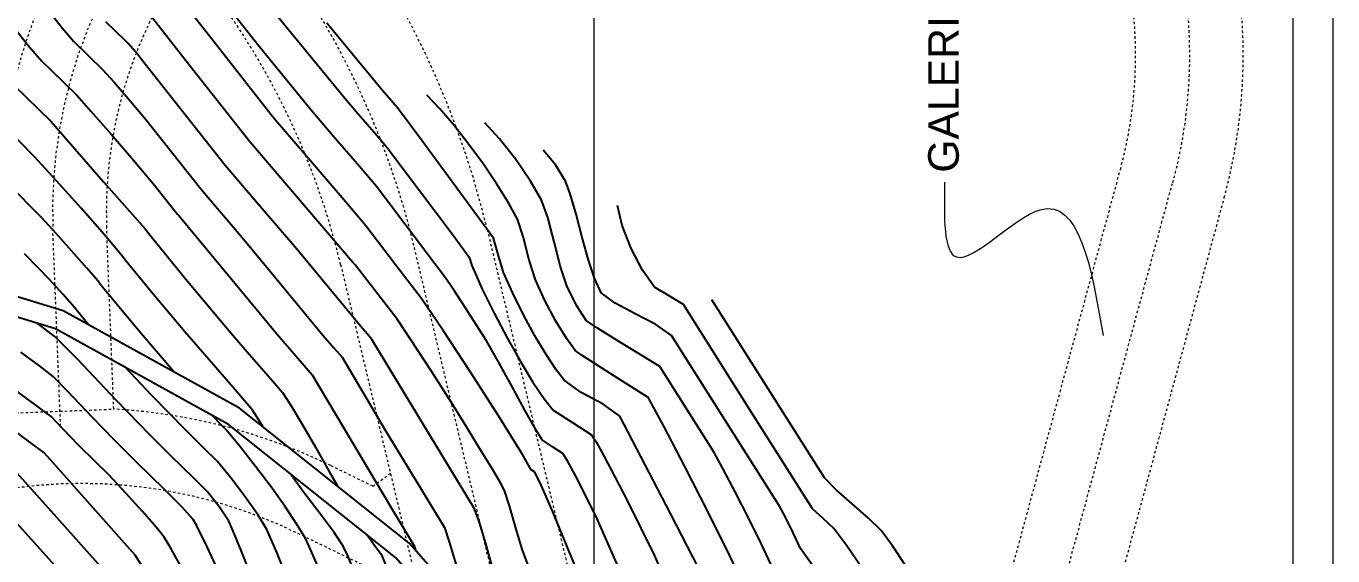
# Model space of a CAD drawing. Extents: x 62344 to 62624, y 108620 to 109406.
# Drawn here: x 62570.3 to 62623.7, y 108859.6 to 108881.3 of the extents above; entities that cross this region are included whole.
import ezdxf

# ---------------------------------------------------------------- set-up
doc = ezdxf.new("R2010")
doc.units = 0
doc.header["$LTSCALE"] = 0.039369
doc.header["$MEASUREMENT"] = 0
for name, pattern in [('NASCOSTA', [9.525, 6.35, -3.175]), ('TRATTEGGIATA', [0.75, 0.5, -0.25]), ('TRATTOPUNTO2', [0.5, 0.25, -0.125, 0, -0.125])]:
    doc.linetypes.add(name, pattern=pattern)
doc.layers.add('0__No_Plot', color=5, linetype='Continuous', plot=False)
for name, color, linetype in [('coordinate', 2, 'Continuous'), ('curve livello 1m', 2, 'Continuous'), ('curve livello 5m', 7, 'Continuous'), ('LIN010TR', 2, 'NASCOSTA'), ('LIN018CO', 6, 'Continuous'), ('LIN025CO', 7, 'Continuous'), ('Strade', 7, 'Continuous')]:
    doc.layers.add(name, color=color, linetype=linetype)
doc.styles.add('ARIAL', font='arial.ttf')

msp = doc.modelspace()

# ---------------------------------------------------------------- linework, layer by layer
at = {"layer": '0__No_Plot', "linetype": 'Continuous', "lineweight": 0}
msp.add_xline((62622.07823, 109285.13341, 324), (0, -1), dxfattribs=at)
at = {"layer": 'coordinate', "linetype": 'Continuous', "lineweight": 0}
msp.add_line((62593.49999, 108911.77057), (62593.49999, 108767.81839), dxfattribs=at)
at = {"layer": 'curve livello 1m', "flags": 128}
for points in [[(62579.33472, 108883.19185), (62583.3922, 108878.22777), (62583.3922, 108878.22777), (62583.95458, 108877.56759), (62584.61198, 108876.803), (62585.0409, 108876.2959), (62585.0409, 108876.2959), (62587.70684, 108872.7604), (62588.40832, 108871.80092), (62588.50835, 108871.46236), (62588.94094, 108870.49596), (62589.43645, 108869.48355), (62589.96576, 108868.47692), (62590.49973, 108867.52781), (62591.00924, 108866.68801), (62591.46516, 108866.00929), (62591.83838, 108865.54341), (62592.62505, 108865.03778), (62593.40027, 108864.53607), (62593.59095, 108864.24335), (62593.92488, 108863.6461), (62594.36626, 108862.81308), (62594.87932, 108861.81301), (62595.42824, 108860.71465), (62595.97725, 108859.58673), (62596.71666, 108857.90601)], [(62593.32682, 108857.74731), (62591.8248, 108861.37861), (62591.8248, 108861.37861), (62591.50791, 108862.10871), (62591.28836, 108862.59797), (62591.28836, 108862.59797), (62591.07126, 108863.01494), (62590.93968, 108863.0998), (62590.58514, 108863.72997), (62589.60538, 108865.30953), (62588.45839, 108867.10017), (62587.33847, 108868.80248), (62586.43992, 108870.11707), (62585.38879, 108871.48038), (62584.18184, 108873.08101), (62583.21745, 108874.22121), (62581.73931, 108875.94035), (62580.47481, 108877.42473), (62580.30196, 108877.63621), (62577.84526, 108880.76883), (62576.0267, 108883.07379)], [(62595.88124, 108855.98148), (62593.63281, 108861.09235), (62593.18517, 108862.00588), (62592.75945, 108862.84143), (62592.42116, 108863.47323), (62592.23577, 108863.77551), (62592.23577, 108863.77551), (62591.8155, 108864.04749), (62591.38903, 108864.32161), (62591.38903, 108864.32161), (62591.13818, 108864.7236), (62590.67912, 108865.54756), (62590.11735, 108866.57604), (62589.55835, 108867.59157), (62589.10761, 108868.3767), (62589.10761, 108868.3767), (62588.70966, 108869.01827), (62588.24379, 108869.74558), (62587.78891, 108870.43701), (62587.42394, 108870.97096), (62586.99701, 108871.52469), (62584.61137, 108874.68845), (62583.91472, 108875.5121), (62582.84695, 108876.75397), (62581.93351, 108877.82625), (62579.81834, 108880.41403), (62578.22637, 108882.444)], [(62571.215, 108881.87128), (62571.76533, 108881.17736), (62572.2389, 108880.62132), (62572.2389, 108880.62132), (62572.82542, 108880.05441), (62573.41531, 108879.47884), (62573.88454, 108878.95546), (62574.54553, 108878.19091), (62575.19998, 108877.41455), (62575.19998, 108877.41455), (62575.65907, 108876.83677), (62577.42811, 108874.59076), (62578.11642, 108873.78671), (62578.92161, 108872.84867), (62578.92161, 108872.84867), (62580.25554, 108871.23726), (62582.42743, 108868.61448), (62582.87637, 108868.09691), (62583.20897, 108867.71096), (62584.96294, 108864.75663), (62587.39281, 108860.74587), (62587.59101, 108860.15305), (62587.9154, 108859.06003)], [(62569.76912, 108881.2184), (62570.39258, 108880.44074), (62570.93292, 108879.81216), (62570.93292, 108879.81216), (62571.31049, 108879.44721), (62572.3616, 108878.42163), (62572.94285, 108877.77844), (62573.76598, 108876.83605), (62574.68193, 108875.76687), (62575.54165, 108874.74334), (62575.54165, 108874.74334), (62576.35967, 108873.71381), (62576.42609, 108873.62949), (62576.48215, 108873.56409), (62576.53223, 108873.5036), (62580.54472, 108868.65811), (62581.06197, 108868.0597), (62581.66242, 108867.37114), (62581.9886, 108866.98888), (62585.22899, 108861.53087), (62586.16263, 108859.98979), (62586.22894, 108859.77959)], [(62589.37105, 108859.05247), (62589.07942, 108860.08486), (62588.82246, 108860.94326), (62588.62299, 108861.50195), (62588.62299, 108861.50195), (62584.69688, 108867.9824), (62584.42935, 108868.43303), (62584.31013, 108868.57085), (62583.97885, 108868.97092), (62581.36107, 108872.13326), (62579.78091, 108873.97411), (62578.43013, 108875.55202), (62574.95846, 108879.95973), (62574.85832, 108880.08577), (62574.46903, 108880.53605), (62574.34035, 108880.6616), (62573.54488, 108881.43047)], [(62597.78184, 108859.09631), (62596.63995, 108861.31107), (62594.56478, 108865.29664), (62593.87802, 108865.78691), (62592.98932, 108866.26986), (62592.28773, 108866.76521), (62592.28773, 108866.76521), (62591.95719, 108867.18606), (62591.5478, 108867.81372), (62591.09398, 108868.58704), (62590.63013, 108869.44483), (62590.19067, 108870.32594), (62589.81002, 108871.1692), (62589.81002, 108871.1692), (62589.59665, 108871.90305), (62589.39347, 108872.57912), (62586.47222, 108876.57479), (62585.47043, 108877.90334), (62584.85089, 108878.62929), (62582.58898, 108881.37423)], [(62569.79556, 108878.84001), (62571.30789, 108877.36442), (62573.45456, 108874.88141), (62575.15666, 108872.96168), (62575.40023, 108872.64067), (62576.81963, 108870.90512), (62578.66201, 108868.70173), (62579.41653, 108867.82882), (62580.29243, 108866.82441), (62580.76823, 108866.2668), (62581.12761, 108865.71767), (62581.59088, 108864.94321), (62582.12239, 108864.02242), (62582.68651, 108863.03428), (62583.04172, 108862.4161)], [(62600.73766, 108859.24243), (62600.35371, 108860.06613), (62600.35371, 108860.06613), (62599.83296, 108861.11227), (62599.27741, 108862.20183), (62598.77752, 108863.15936), (62598.42375, 108863.80938), (62598.42375, 108863.80938), (62597.08504, 108865.92775), (62596.19774, 108867.33353), (62595.52709, 108867.74092), (62594.58809, 108868.30483), (62594.58809, 108868.30483), (62593.64959, 108868.89962), (62593.18644, 108869.20881), (62593.18644, 108869.20881), (62592.81398, 108869.77724), (62592.41337, 108870.58289), (62592.41337, 108870.58289), (62592.14251, 108871.40674), (62591.87572, 108872.432), (62591.61536, 108873.42087), (62591.36376, 108874.13553), (62590.91664, 108874.90946), (62590.30944, 108875.79411), (62589.65067, 108876.64106), (62589.04883, 108877.30188)], [(62576.34102, 108867.10234), (62574.8966, 108868.78899), (62574.8966, 108868.78899), (62574.02109, 108869.83605), (62573.34658, 108870.66079), (62573.23084, 108870.81334), (62572.77086, 108871.35592), (62572.16303, 108872.0494), (62571.51498, 108872.77238), (62570.93437, 108873.40343), (62568.15644, 108876.20165)], [(62603.85611, 108857.1958), (62601.95227, 108859.87825), (62601.63964, 108860.55104), (62601.33213, 108861.16123), (62601.08823, 108861.62052), (62598.43704, 108865.81574), (62596.67984, 108868.59975), (62596.04017, 108869.04682), (62595.19715, 108869.48277), (62594.37477, 108869.91211), (62593.79699, 108870.33931), (62593.52184, 108870.9437), (62593.28624, 108871.67785), (62593.02934, 108872.60513), (62592.77295, 108873.56235), (62592.53887, 108874.38629), (62592.34891, 108874.91373), (62591.92744, 108875.57676), (62591.42351, 108876.17949)], [(62604.45088, 108859.09785), (62603.84971, 108859.99534), (62603.31363, 108860.69665), (62602.87062, 108861.10601), (62602.44324, 108861.50376), (62599.78905, 108865.70374), (62597.16194, 108869.86597), (62596.55399, 108870.22804), (62595.97988, 108870.57925), (62595.49135, 108871.26779), (62595.0283, 108872.1567), (62594.66185, 108873.08981), (62594.4631, 108873.91093)], [(62572.84878, 108869.03008), (62572.62182, 108869.30151), (62572.31976, 108869.67085), (62572.26793, 108869.73916), (62571.78974, 108870.2927), (62571.23952, 108870.89906), (62570.78504, 108871.37025), (62570.22142, 108871.93799)], [(62619.15509, 108849.54685), (62618.64946, 108849.88323), (62613.96899, 108852.84945), (62613.41767, 108853.20285), (62613.05402, 108853.4859), (62612.36175, 108853.96659), (62611.47723, 108854.55539), (62610.50061, 108855.19458), (62609.532, 108855.82646), (62608.67153, 108856.39331), (62608.01934, 108856.83742), (62607.67555, 108857.10109), (62607.27259, 108857.60374), (62606.778, 108858.34641), (62606.24197, 108859.18924), (62605.71468, 108859.99241), (62605.24631, 108860.61607), (62604.72923, 108861.12739), (62604.06497, 108861.70768), (62603.41112, 108862.28023), (62602.9253, 108862.76835), (62601.14105, 108865.59173), (62598.32772, 108870.04901)], [(62575.05198, 108859.1308), (62574.75393, 108859.60781), (62574.75393, 108859.60781), (62571.29281, 108863.51102), (62571.02144, 108863.81345), (62570.4964, 108864.19325), (62563.99446, 108869.01685)], [(62579.4341, 108858.91422), (62579.07905, 108859.79855), (62578.76123, 108860.58675), (62578.58258, 108861.00085), (62578.58258, 108861.00085), (62578.19976, 108861.57124), (62577.70756, 108862.19971), (62577.70756, 108862.19971), (62577.1607, 108862.74747), (62576.19247, 108863.69349), (62575.35974, 108864.51596), (62575.35974, 108864.51596), (62573.97626, 108865.95283), (62572.38563, 108867.62278), (62571.47178, 108868.55836), (62571.47178, 108868.55836), (62570.74117, 108869.09515)], [(62578.59978, 108857.98715), (62577.68446, 108859.98283), (62577.68446, 108859.98283), (62577.25906, 108860.8304), (62577.11933, 108861.07198), (62576.66876, 108861.58011), (62575.93459, 108862.31185), (62574.8369, 108863.38508), (62573.89905, 108864.31257), (62573.89905, 108864.31257), (62573.0067, 108865.23936), (62571.98072, 108866.3165), (62571.39128, 108866.91996), (62570.84111, 108867.35801), (62570.07842, 108867.91528)], [(62581.29777, 108857.85662), (62580.5562, 108859.69576), (62580.13935, 108860.66199), (62580.13935, 108860.66199), (62579.77248, 108861.24495), (62579.2461, 108861.9929), (62578.65592, 108862.77473), (62578.09764, 108863.45931), (62578.09764, 108863.45931), (62577.54651, 108864.00527), (62576.82042, 108864.71935), (62576.82042, 108864.71935), (62575.4215, 108866.15695), (62574.35063, 108867.28726)], [(62582.17586, 108859.25096), (62581.87839, 108859.94019), (62581.69612, 108860.32313), (62581.69612, 108860.32313), (62581.34706, 108860.89486), (62580.86431, 108861.61235), (62580.29245, 108862.41456), (62579.67602, 108863.24042), (62579.05959, 108864.02889), (62578.48772, 108864.71891), (62578.48772, 108864.71891), (62578.28111, 108864.92275), (62577.88157, 108865.33816)], [(62573.57124, 108858.87573), (62571.55405, 108861.15057), (62569.79985, 108863.10556)], [(62571.81529, 108858.79012), (62568.57827, 108862.39767)], [(62584.21825, 108860.45568), (62584.21825, 108860.45568), (62584.53987, 108860.01836), (62584.80965, 108859.64541), (62585.1591, 108858.79187)]]:
    msp.add_lwpolyline(points, dxfattribs=at)
at = {"layer": 'curve livello 5m', "flags": 128}
for points in [[(62579.9627, 108864.86959), (62579.86005, 108865.04758), (62579.54786, 108865.54472), (62578.92243, 108866.27768), (62577.7711, 108867.59795), (62576.7793, 108868.74536), (62575.42036, 108870.37059), (62574.37341, 108871.65073), (62574.19375, 108871.88751), (62573.47979, 108872.7297), (62572.53632, 108873.80611), (62571.53043, 108874.92829), (62570.62922, 108875.9078), (62570.02836, 108876.51305), (62568.4722, 108878.03514), (62567.83538, 108878.79468), (62564.98906, 108882.27528), (62563.05824, 108884.68184), (62562.84657, 108884.9697), (62560.96784, 108886.72099), (62557.85613, 108889.54767)], [(62590.96846, 108858.78747), (62590.57342, 108859.86158), (62590.32567, 108860.6718), (62590.05826, 108861.62127), (62589.85317, 108862.25803), (62589.69286, 108862.54845), (62589.35323, 108863.12196), (62588.88449, 108863.89566), (62588.33688, 108864.78665), (62587.7606, 108865.71204), (62586.87633, 108867.1036), (62586.02274, 108868.41885), (62585.45591, 108869.26319), (62583.78058, 108871.43606), (62583.75231, 108871.47356), (62583.65484, 108871.58777), (62579.43215, 108876.51328), (62577.22908, 108879.31035), (62575.21762, 108881.88513)], [(62599.5385, 108858.57862), (62599.06777, 108859.58122), (62598.17507, 108861.37461), (62597.22269, 108863.24244), (62596.36573, 108864.88391), (62595.75927, 108865.99824), (62595.73303, 108866.03976), (62595.71564, 108866.06732), (62595.68409, 108866.08635), (62594.64162, 108866.74215), (62593.71087, 108867.33692), (62593.02998, 108867.78157), (62592.73708, 108867.98701), (62592.39102, 108868.45452), (62591.95398, 108869.18214), (62591.50214, 108870.03446), (62591.1117, 108870.87605), (62590.86001, 108871.68271), (62590.61436, 108872.64104), (62590.37862, 108873.35733), (62590.01125, 108874.02949), (62589.53594, 108874.79274), (62588.98507, 108875.60277), (62588.39106, 108876.41525), (62587.78631, 108877.18587), (62587.2032, 108877.87032), (62586.67416, 108878.42427)], [(62576.63529, 108859.13199), (62576.2248, 108859.86561), (62575.93663, 108860.3399), (62575.60341, 108860.75178), (62575.04645, 108861.39191), (62574.37136, 108862.1412), (62573.68374, 108862.88055), (62573.11257, 108863.44535), (62572.43837, 108864.10917), (62571.79796, 108864.77714), (62571.31077, 108865.28156), (62567.78786, 108867.86987)], [(62583.75194, 108858.83021), (62583.43735, 108859.58238), (62583.25288, 108859.98427), (62582.87911, 108860.53079), (62582.26559, 108861.34909), (62581.60465, 108862.22629), (62581.08864, 108862.94948)]]:
    msp.add_lwpolyline(points, dxfattribs=at)
at = {"layer": 'LIN010TR', "linetype": 'TRATTOPUNTO2', "lineweight": 0, "ltscale": 5}
for p, q in [((62600.90787, 108814.88848), (62617.15333, 108874.81449)), ((62571.69942, 108864.87916), (62571.38568, 108872.89791))]:
    msp.add_line(p, q, dxfattribs=at)
at = {"layer": 'LIN010TR', "linetype": 'TRATTOPUNTO2', "lineweight": 0, "ltscale": 5, "flags": 128}
for points in [[(62577.35211, 108887.94476), (62583.83178, 108894.31239, -0.76502957), (62617.15332, 108874.81451, -0.76502957)], [(62508.80759, 108883.9199), (62534.46972, 108893.3201), (62541.83136, 108896.01671, -0.44895429), (62586.14641, 108872.21763), (62598.64492, 108819.78073)], [(62586.34834, 108858.08646), (62581.39639, 108860.50368, 0.18316759), (62567.20493, 108861.81003), (62557.56862, 108859.13764), (62540.85275, 108854.50192)]]:
    msp.add_lwpolyline(points, format="xyb", dxfattribs=at)
at = {"layer": 'LIN010TR', "linetype": 'TRATTOPUNTO2', "lineweight": 0, "ltscale": 5}
msp.add_arc((62591.37039, 108873.67984), 20, 134.500361, 182.24063, dxfattribs=at)
at = {"layer": 'LIN018CO', "lineweight": 0}
msp.add_lwpolyline([(62623.7144, 108767.81839), (62487.31004, 108767.81839), (62487.31004, 108911.77057), (62623.7144, 108911.77057)], close=True, dxfattribs=at)
at = {"layer": 'LIN018CO', "linetype": 'Continuous', "lineweight": 0}
msp.add_spline([(62607.84375, 108874.86377), (62608.33423, 108871.80768), (62611.74972, 108873.73992), (62614.31803, 108868.60232)], degree=3, dxfattribs=at)
at = {"layer": 'LIN025CO', "linetype": 'TRATTEGGIATA', "lineweight": 0, "ltscale": 2}
for p, q in [((62599.00818, 108816.28918), (62615.02997, 108875.39012)), ((62603.2549, 108815.13793), (62619.27669, 108874.23887)), ((62573.8735, 108865.58495), (62573.584, 108872.98391)), ((62589.14248, 108872.93175), (62614.1966, 108767.81839)), ((62583.15022, 108871.50404), (62607.86403, 108767.81839)), ((62569.47686, 108865.41291), (62573.87349, 108865.58493)), ((62584.46786, 108862.43174), (62582.74748, 108863.27153)), ((62584.46786, 108862.43174), (62585.18614, 108862.96241))]:
    msp.add_line(p, q, dxfattribs=at)
at = {"layer": 'LIN025CO', "linetype": 'TRATTEGGIATA', "lineweight": 0, "ltscale": 2, "flags": 128}
msp.add_lwpolyline([(62583.15035, 108871.5035, 0.11596089), (62576.87651, 108884.01268, 0.11596089)], format="xyb", dxfattribs=at)
at = {"layer": 'LIN025CO', "linetype": 'TRATTEGGIATA', "lineweight": 0, "ltscale": 2}
for centre, radius, start, end in [((62597.85006, 108880.04745), 22.2, 344.832131, 134.500361), ((62597.85006, 108880.04745), 17.8, 344.832131, 134.500361), ((62553.40755, 108864.41421), 36.736, 13.406488, 41.067048), ((62591.3704, 108873.67983), 22.2, 142.422986, 182.24063), ((62591.3704, 108873.67983), 17.8, 144.514523, 182.24063), ((62572.57749, 108842.4372), 23.184, 63.981319, 86.795449)]:
    msp.add_arc(centre, radius, start, end, dxfattribs=at)
at = {"layer": 'Strade', "linetype": 'Continuous', "flags": 128}
for points in [[(62623.7144, 108838.82383), (62618.22821, 108840.507), (62610.4627, 108842.37791), (62603.56951, 108844.0259), (62599.24676, 108846.46816), (62596.68872, 108847.80157), (62593.60713, 108849.3414), (62591.56403, 108851.41037), (62590.77031, 108854.58527), (62585.94987, 108860.09878), (62579.00874, 108865.62974), (62571.80024, 108869.60888), (62565.46649, 108871.53787), (62561.11949, 108872.87932), (62556.04027, 108880.0433), (62547.48924, 108887.87584), (62535.87636, 108895.35302), (62529.29299, 108899.88214), (62522.02755, 108905.26528), (62516.97494, 108907.74043)], [(62623.7144, 108837.98702), (62618.017, 108839.735), (62610.276, 108841.6), (62603.274, 108843.274), (62598.865, 108845.765), (62596.325, 108847.089), (62593.131, 108848.685), (62590.841, 108851.004), (62590.041, 108854.204), (62585.395, 108859.518), (62578.563, 108864.962), (62571.487, 108868.868), (62565.232, 108870.773), (62560.624, 108872.195), (62555.437, 108879.511), (62546.999, 108887.24), (62535.433, 108894.687), (62528.828, 108899.231), (62521.61, 108904.579), (62516.623, 108907.022)]]:
    msp.add_lwpolyline(points, dxfattribs=at)

# ---------------------------------------------------------------- texts
at = {"layer": 'coordinate', "color": 1, "style": 'ARIAL'}
msp.add_text("GALERIE D'ACCES", height=1.25, rotation=90, dxfattribs=at).set_placement((62608.4208, 108875.25442))

doc.saveas('drawing.dxf')
